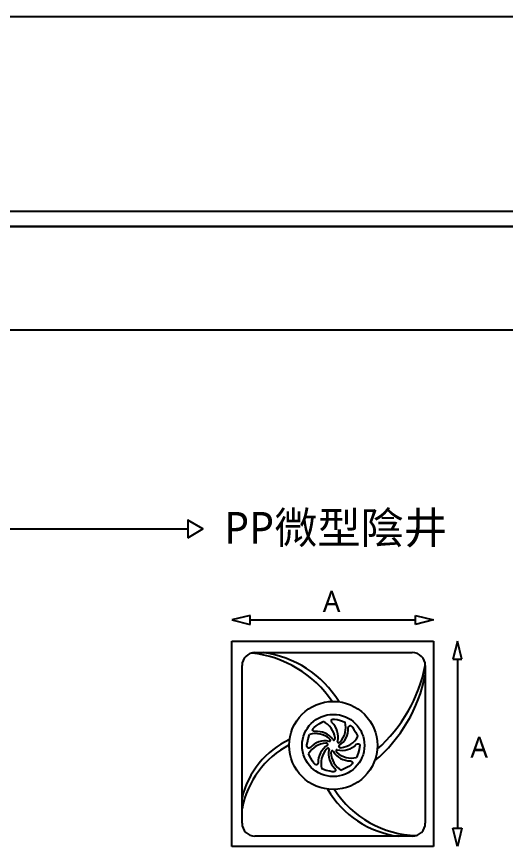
# Model space of a CAD drawing. Header units: millimetres. Extents: x 3083 to 7283, y 1609 to 4579.
# Drawn here: x 4772 to 5235, y 3793 to 4579 of the extents above; entities that cross this region are included whole.
import ezdxf

# ---------------------------------------------------------------- set-up
doc = ezdxf.new("R2010")
doc.units = ezdxf.units.MM
doc.styles.add('微軟正黑體-20', font='Microsoft JhengHei.ttf', dxfattribs={"height": 20})

msp = doc.modelspace()

# ---------------------------------------------------------------- linework, layer by layer
for p, q in [((3083.28, 4578.92), (7283.28, 4578.92)), ((3270.32, 4380.1), (7096.25, 4380.1)), ((7096.25, 4380.1), (3270.32, 4380.1)), ((5920.54, 4282.13, -163.19), (4128, 4282.13, -163.19)), ((4542.06, 4093.83, -163.19), (4933.73, 4093.83, -163.19)), ((4992.82, 4011.97, -163.19), (4975.65, 4007.72, -163.19)), ((4975.65, 4007.72, -163.19), (4992.82, 4003.47, -163.19)), ((4992.82, 4003.47, -163.19), (4992.82, 4011.97, -163.19)), ((4992.82, 4007.72, -163.19), (5149.22, 4007.72, -163.19)), ((5149.22, 4011.97, -163.19), (5166.39, 4007.72, -163.19)), ((5149.22, 4003.47, -163.19), (5149.22, 4011.97, -163.19)), ((5166.39, 4007.72, -163.19), (5149.22, 4003.47, -163.19)), ((4975.65, 3987.62, -163.19), (5166.39, 3987.62, -163.19)), ((4975.65, 3793.22, -163.19), (4975.65, 3987.62, -163.19)), ((5166.39, 3987.62, -163.19), (5166.39, 3793.22, -163.19)), ((5189.07, 3987.62, -163.19), (5184.82, 3970.46, -163.19)), ((5193.32, 3970.46, -163.19), (5189.07, 3987.62, -163.19)), ((4997.42, 3976.71, -163.19), (5146.33, 3976.71, -163.19)), ((5184.82, 3970.46, -163.19), (5193.32, 3970.46, -163.19)), ((5189.07, 3970.46, -163.19), (5189.07, 3810.39, -163.19)), ((4985.15, 3815.15, -163.19), (4985.15, 3964.44, -163.19)), ((5158.6, 3964.44, -163.19), (5158.6, 3815.15, -163.19)), ((5146.33, 3802.88, -163.19), (4997.42, 3802.88, -163.19)), ((5189.07, 3793.22, -163.19), (5184.82, 3810.39, -163.19)), ((5184.82, 3810.39, -163.19), (5193.32, 3810.39, -163.19)), ((5193.32, 3810.39, -163.19), (5189.07, 3793.22, -163.19)), ((5166.39, 3793.22, -163.19), (4975.65, 3793.22, -163.19))]:
    msp.add_line(p, q)
at = {"color": 4}
msp.add_line((7110.46, 4394.31), (3256.11, 4394.31), dxfattribs=at)
at = {"elevation": -163.19}
msp.add_lwpolyline([(4933.73, 4085.47), (4948.2, 4093.83), (4933.73, 4102.18)], close=True, dxfattribs=at)
for radius in [41.74, 29.48]:
    msp.add_circle((5071.53, 3888.79, -163.19), radius)
for centre, radius, start, end in [((4997.42, 3964.44, -163.19), 12.27, 90, 180), ((4982.84, 3871.07, -163.19), 105.88, 34.16211, 83.7678), ((4992.47, 3878.4, -163.19), 99.11, 31.49091, 82.69444), ((5146.33, 3964.44, -163.19), 12.27, 0, 90), ((5018.56, 3992.21, -163.19), 142.76, 311.47832, 348.78582), ((5018.35, 3983.39, -163.19), 142.99, 310.1885, 348.77099), ((5053.08, 3893.27, -163.19), 20.35, 7.63008, 64.13621), ((5057.62, 3897.03, -163.19), 18.47, 346.19706, 47.1699), ((5067.12, 3904.35, -163.19), 18.47, 302.65112, 3.62396), ((5062.94, 3905.72, -163.19), 20.35, 318.18382, 14.68994), ((5054.88, 3879.68, -163.19), 20.35, 49.95916, 106.46529), ((5056.23, 3883.58, -163.19), 18.47, 35.64333, 96.61617), ((5076.97, 3906.99, -163.19), 20.35, 274.63788, 331.14401), ((5065.07, 3820.14, -163.19), 82.13, 115.13535, 166.68135), ((5071.72, 3811.83, -163.19), 88.24, 118.35993, 168.8144), ((5065.78, 3870.7, -163.19), 20.35, 93.63378, 150.13991), ((5063.73, 3874.63, -163.19), 18.47, 77.97241, 138.94525), ((5079.93, 3902.61, -163.19), 18.47, 255.52786, 316.5007), ((5075.67, 3873.16, -163.19), 18.47, 121.64703, 182.61987), ((5080.31, 3871.95, -163.19), 20.35, 138.78055, 195.28668), ((5085.53, 3880.7, -163.19), 18.47, 166.79379, 227.76663), ((5089.56, 3882.84, -163.19), 20.35, 182.98497, 239.4911), ((5087.21, 3892.76, -163.19), 18.47, 210.99822, 271.97106), ((5088.56, 3897.19, -163.19), 20.35, 227.51462, 284.02074), ((5144.87, 3893.12, -163.19), 91, 210.16492, 262.63112), ((5152.58, 3898.73, -163.19), 95.24, 212.85176, 268.60039), ((4997.42, 3815.15, -163.19), 12.27, 180, 270), ((5146.33, 3815.15, -163.19), 12.27, 270, 0)]:
    msp.add_arc(centre, radius, start, end)
for points, degree in [([(5070.18, 3910.57, -163.19), (5068.92, 3914.14, -163.19), (5069.97, 3915.39, -163.19), (5082.62, 3910.88, -163.19)], 3), ([(5054.1, 3901.92, -163.19), (5050.58, 3903.28, -163.19), (5050.3, 3904.9, -163.19), (5061.96, 3911.58, -163.19)], 3), ([(5085.55, 3905.52, -163.19), (5087.1, 3908.97, -163.19), (5088.72, 3909.15, -163.19), (5094.79, 3897.17, -163.19)], 3), ([(5049.81, 3886.76, -163.19), (5046.29, 3885.39, -163.19), (5045, 3886.4, -163.19), (5049.11, 3899.19, -163.19)], 3), ([(5065.98, 3888.89, -163.19), (5067.46, 3890.46, -163.19), (5064.49, 3891, -163.19)], 2), ([(5067.58, 3892.69, -163.19), (5069.74, 3892.81, -163.19), (5067.97, 3895.25, -163.19)], 2), ([(5071.24, 3894.34, -163.19), (5072.91, 3892.97, -163.19), (5073.25, 3895.97, -163.19)], 2), ([(5075.56, 3892.62, -163.19), (5075.6, 3890.46, -163.19), (5078.1, 3892.16, -163.19)], 2), ([(5093.33, 3889.9, -163.19), (5096.9, 3891.11, -163.19), (5098.15, 3890.05, -163.19), (5093.49, 3877.45, -163.19)], 3), ([(5067.55, 3884.92, -163.19), (5067.48, 3887.08, -163.19), (5065, 3885.36, -163.19)], 2), ([(5071.38, 3883.24, -163.19), (5069.82, 3884.74, -163.19), (5069.25, 3881.78, -163.19)], 2), ([(5075.31, 3884.73, -163.19), (5073.16, 3884.7, -163.19), (5074.82, 3882.19, -163.19)], 2), ([(5077.09, 3888.8, -163.19), (5075.63, 3887.2, -163.19), (5078.61, 3886.71, -163.19)], 2), ([(5057.22, 3872.32, -163.19), (5055.62, 3868.9, -163.19), (5053.99, 3868.74, -163.19), (5048.14, 3880.83, -163.19)], 3), ([(5087.84, 3874.3, -163.19), (5091.25, 3872.66, -163.19), (5091.39, 3871.03, -163.19), (5079.23, 3865.31, -163.19)], 3), ([(5073.12, 3867.03, -163.19), (5074.42, 3863.48, -163.19), (5073.38, 3862.21, -163.19), (5060.68, 3866.59, -163.19)], 3)]:
    msp.add_open_spline(points, degree=degree)

# ---------------------------------------------------------------- texts
at = {"style": '微軟正黑體-20'}
for s, height, p in [('PP微型陰井', 30, (4968.3, 4079.88, -163.19)), ('A', 20, (5061.6, 4015.25, -163.19)), ('A', 20, (5201.31, 3877.18, -163.19))]:
    msp.add_text(s, height=height, dxfattribs=at).set_placement(p)

doc.saveas('drawing.dxf')
